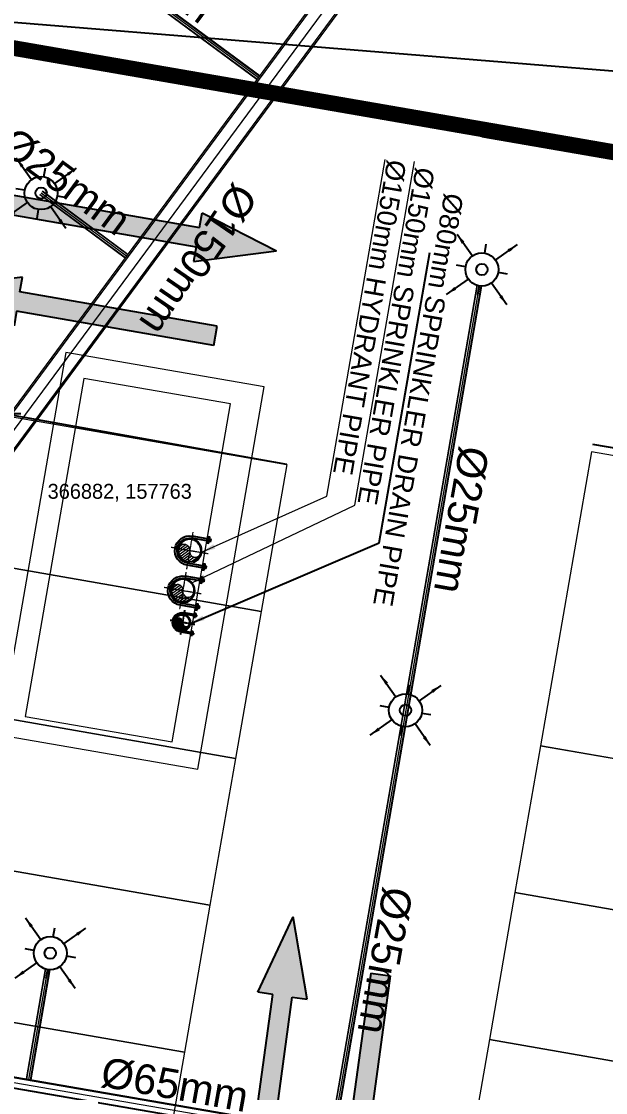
# Model space of a CAD drawing. Header units: inches. Extents: x 257070 to 799932, y -17980 to 269260.
# Drawn here: x 367074 to 370991, y 153209 to 160392 of the extents above; entities that cross this region are included whole.
import ezdxf

# ---------------------------------------------------------------- set-up
doc = ezdxf.new("R2010")
doc.units = ezdxf.units.IN
doc.header["$MEASUREMENT"] = 0
doc.linetypes.add('CENTER', pattern=[2, 1.25, -0.25, 0.25, -0.25])
for name, color, linetype, lineweight in [('0-AES-F-FIRE BOX', 1, 'Continuous', 15), ('0-AES-F-SPRINKLER PIPE', 10, 'Continuous', 15), ('Q--PARKING', 253, 'Continuous', 13)]:
    doc.layers.add(name, color=color, linetype=linetype, lineweight=lineweight)
doc.layers.add('0-AES-F-HYDRANT PIPE', color=7, linetype='Continuous', lineweight=15, true_color=0xf57247)
for name, color, linetype in [('0-AES-F-RETURN  PIPE', 3, 'Continuous'), ('0-AES-F-SPRINKLER', 10, 'Continuous'), ('0-AES-P-PIPE SUPPORT', 7, 'Continuous'), ('2 wheeler barrier', 170, 'Continuous'), ('basement1_AP$0$A-_ROAD----_E-_-', 2, 'Continuous'), ('DSP_MISCELANEOUS', 252, 'Continuous'), ('DSP_SLAB CO-ORDINATES', 160, 'Continuous')]:
    doc.layers.add(name, color=color, linetype=linetype)
doc.styles.get("Standard").update_dxf_attribs({"font": 'arial.ttf'})
doc.styles.add('TEXT style 175', font='GOTHIC.TTF')
doc.dimstyles.new('AES-PLUMBING', dxfattribs={"dimtxt": 100, "dimasz": 100, "dimexe": 0, "dimexo": 0, "dimgap": 0.01, "dimtad": 1, "dimdec": 0, "dimdsep": 46, "dimtxsty": 'Standard', "dimcen": 10, "dimclrd": 7, "dimclre": 7, "dimclrt": 7, "dimadec": 0, "dimazin": 0, "dimtfac": 1, "dimtdec": 0, "dimtmove": 0, "dimatfit": 3, "dimfxl": 1, "dimlwd": -1, "dimlwe": -1, "dimarcsym": 1})
doc.dimstyles.new('ISO-25', dxfattribs={"dimtxt": 2.5, "dimasz": 2.5, "dimexe": 1.25, "dimexo": 0.625, "dimtad": 1, "dimtxsty": 'Standard', "dimcen": 2.5, "dimadec": 0, "dimazin": 0, "dimtfac": 1, "dimtmove": 0, "dimatfit": 3, "dimfxl": 1, "dimarcsym": 0})

# ---------------------------------------------------------------- blocks, each defined once
blk = doc.blocks.new('*U213')
at = {"layer": 'DSP_SLAB CO-ORDINATES', "color": 206}
for p, q in [((0, -188), (0, 188)), ((-188, 0), (188, 0))]:
    blk.add_line(p, q, dxfattribs=at)
at = {"layer": 'DSP_SLAB CO-ORDINATES', "color": 206, "ltscale": 3.5}
blk.add_lwpolyline([(-105.5, 0.1), (0, 105.6), (105.5, 0.1), (0, -105.3), (-105.5, 0.1)], dxfattribs=at)
at = {"layer": 'DEFPOINTS', "style": 'TEXT style 175'}
blk.add_attdef('CORDINATE', (367.3, -572.5), '', height=100, dxfattribs=at)
at = {"layer": 'DSP_SLAB CO-ORDINATES', "color": 214, "style": 'TEXT style 175'}
blk.add_attdef('NO.', (-843.4, 62.8), '', height=500, rotation=270, dxfattribs=at)
blk = doc.blocks.new('basement1_AP$0$AR-DIR-A')
h = blk.add_hatch()
h.set_pattern_fill('ANSI31', color=8)
h.paths.add_polyline_path([(158.1, -457.7), (26.4, -457.7), (26.4, -1800), (-73.9, -1800), (92.3, -2334.7), (258.4, -1800), (158.1, -1800)])
at = {"layer": 'DSP_MISCELANEOUS', "color": 8}
for p, q in [((158.1, -457.7), (26.4, -457.7)), ((26.4, -457.7), (26.4, -1800)), ((158.1, -457.7), (158.1, -1800)), ((26.4, -1800), (-73.9, -1800)), ((-73.9, -1800), (92.3, -2334.7)), ((258.4, -1800), (92.3, -2334.7)), ((158.1, -1800), (258.4, -1800))]:
    blk.add_line(p, q, dxfattribs=at)
blk = doc.blocks.new('PIPE SUPPORT')
at = {"layer": '0-AES-P-PIPE SUPPORT'}
for points in [[(-174.8, 121.3), (-148.8, 121.3), (-148.8, 111.7), (-174.8, 111.7)], [(-174.6, 121.1), (-148.9, 121.1), (-148.9, 111.9), (-174.6, 111.9)], [(-55.9, 121.3), (-29.9, 121.3), (-29.9, 111.7), (-55.9, 111.7)], [(-55.7, 121.1), (-30, 121.1), (-30, 111.9), (-55.7, 111.9)]]:
    blk.add_lwpolyline(points, close=True, dxfattribs=at)
for points in [[(-174.6, 121.1), (-168.2, 118.8), (-161.8, 121.1), (-155.4, 118.8), (-148.9, 121.1)], [(-174.6, 121.1), (-148.9, 121.1)], [(-174.6, 111.9), (-174.6, 121.1)], [(-174.6, 111.9), (-168.2, 114.2), (-161.8, 111.9), (-155.4, 114.2), (-148.9, 111.9)], [(-168.2, 114.2), (-168.2, 118.8)], [(-166.5, 129.3), (-167, 128.3), (-166.5, 127.3), (-167, 126.4), (-166.5, 125.4), (-167, 124.4), (-166.5, 123.4), (-167, 122.5), (-166.5, 121.5)], [(-167, 128.3), (-156.8, 128.3)], [(-167, 126.4), (-156.8, 126.4)], [(-167, 124.4), (-156.8, 124.4)], [(-167, 122.5), (-156.8, 122.5)], [(-166.5, 121.5), (-166.6, 121.3)], [(-166.5, 129.3), (-157.3, 129.3)], [(-166.5, 127.3), (-157.3, 127.3)], [(-166.5, 125.4), (-157.3, 125.4)], [(-166.5, 123.4), (-157.3, 123.4)], [(-166.5, 121.5), (-157.3, 121.5)], [(-166.5, 111.7), (-166.5, 44.7)], [(-161.8, 111.9), (-161.8, 121.1)], [(-157.3, 129.3), (-156.8, 128.3), (-157.3, 127.3), (-156.8, 126.4), (-157.3, 125.4), (-156.8, 124.4), (-157.3, 123.4), (-156.8, 122.5), (-157.3, 121.5)], [(-157.3, 121.5), (-157.2, 121.3)], [(-157.3, 111.7), (-157.3, 44.7)], [(-155.4, 114.2), (-155.4, 118.8)], [(-55.7, 121.1), (-49.3, 118.8), (-42.9, 121.1), (-36.5, 118.8), (-30, 121.1)], [(-55.7, 111.9), (-49.3, 114.2), (-42.9, 111.9), (-36.5, 114.2), (-30, 111.9)], [(-49.3, 114.2), (-49.3, 118.8)], [(-47.3, 129.3), (-47.9, 128.3), (-47.3, 127.3), (-47.9, 126.4), (-47.3, 125.4), (-47.9, 124.4), (-47.3, 123.4), (-47.9, 122.5), (-47.3, 121.5)], [(-47.9, 128.3), (-37.7, 128.3)], [(-47.9, 126.4), (-37.7, 126.4)], [(-47.9, 124.4), (-37.7, 124.4)], [(-47.9, 122.5), (-37.7, 122.5)], [(-47.3, 121.5), (-47.5, 121.3)], [(-47.3, 129.3), (-38.2, 129.3)], [(-47.3, 129.3), (-38.2, 129.3)], [(-47.3, 127.3), (-38.2, 127.3)], [(-47.3, 125.4), (-38.2, 125.4)], [(-47.3, 123.4), (-38.2, 123.4)], [(-47.3, 121.5), (-38.2, 121.5)], [(-47.3, 111.7), (-47.3, 44.7)], [(-42.9, 111.9), (-42.9, 121.1)], [(-38.2, 129.3), (-37.7, 128.3), (-38.2, 127.3), (-37.7, 126.4), (-38.2, 125.4), (-37.7, 124.4), (-38.2, 123.4), (-37.7, 122.5), (-38.2, 121.5)], [(-38.2, 121.5), (-38.1, 121.3)], [(-38.2, 111.7), (-38.2, 44.7)], [(-36.5, 114.2), (-36.5, 118.8)]]:
    blk.add_lwpolyline(points, dxfattribs=at)
for radius, start, end in [(64.2, 180.0022, 269.9978), (55, 180.0022, 269.9978), (55, 270.0022, 359.9978), (64.2, 270.0022, 359.9978)]:
    blk.add_arc((-102.3, 44.7), radius, start, end, dxfattribs=at)
blk = doc.blocks.new('SOIL STACK DIA 100 mm')
h = blk.add_hatch()
h.set_pattern_fill('ANSI31', color=256, scale=3)
h.set_pattern_definition([(45, (-27850.841, 26658.129), (-6.735192, 6.735192), [])])
edge = h.paths.add_edge_path()
edge.add_arc((0, 0), 50, 270, 450)
edge.add_arc((0, 25), 25, 90, 270)
edge.add_arc((0, -25), 25, -90, 90, ccw=False)
blk.add_lwpolyline([(0, -50, 1), (0, 50, 1), (0, 0, -1), (0, -50, -1)], format="xyb")
at = {"linetype": 'CENTER', "ltscale": 2}
for points in [[(0, -84), (0, 84)], [(-84, 0), (84, 0)]]:
    blk.add_lwpolyline(points, dxfattribs=at)
for radius in [55, 50]:
    blk.add_circle((0, 0), radius)
at = {"layer": '0-AES-P-PIPE SUPPORT', "ltscale": 150, "xscale": 1.0267966073826, "yscale": 1.0267966073826, "zscale": 1.0267966073826, "rotation": 179.9992056182128}
blk.add_blockref('PIPE SUPPORT', (-105.1, 46.1), dxfattribs=at)
blk = doc.blocks.new('*U603')
at = {"layer": '0-AES-F-SPRINKLER'}
for p, q in [((171672.4, 56809.4), (171672.4, 56870.6)), ((171561.6, 56698.5), (171500.3, 56698.5)), ((171783.3, 56698.5), (171844.5, 56698.5)), ((171672.4, 56587.7), (171672.4, 56526.4))]:
    blk.add_line(p, q, dxfattribs=at)
for radius in [110.8, 37.8]:
    blk.add_circle((171672.4, 56698.5), radius, dxfattribs=at)
at = {"layer": '0-AES-F-SPRINKLER PIPE'}
for points, override in [([(171467.9, 56903), (171594, 56776.9)], {"dimasz": 70, "dimtad": 0, "dimfxl": 13, "dimarcsym": 1}), ([(171876.9, 56903), (171750.8, 56776.9)], {"dimasz": 70, "dimtad": 0, "dimfxl": 13, "dimarcsym": 1}), ([(171467.9, 56494), (171594, 56620.1)], {"dimasz": 70, "dimtad": 0, "dimfxl": 13, "dimarcsym": 1}), ([(171876.9, 56494), (171750.8, 56620.1)], {"dimasz": 70, "dimgap": 0.625, "dimtad": 0, "dimfxl": 13, "dimarcsym": 1})]:
    blk.add_leader(points, dimstyle='ISO-25', override=override, dxfattribs=at)

msp = doc.modelspace()

# ---------------------------------------------------------------- linework, layer by layer
at = {"layer": '0-AES-F-FIRE BOX', "color": 7, "ltscale": 1000, "elevation": 0}
for points in [[(368700.5, 157941.3), (367372.5, 158171.4), (366924.8, 155608.8), (368256.4, 155377.8), (368700.5, 157941.3)], [(368476.6, 157827.7), (367491.2, 157998.6), (367098.2, 155730.9), (368083.5, 155560.2), (368476.6, 157827.7)]]:
    msp.add_lwpolyline(points, dxfattribs=at)
at = {"layer": '0-AES-F-SPRINKLER PIPE', "ltscale": 1000}
for p, q in [((366227.6, 156717.5, 0), (376638.2, 170808.1, 0)), ((366235.7, 156711.6, 0), (376646.2, 170802.1, 0)), ((366296, 156667, 0), (376706.5, 170757.5, 0)), ((366356.3, 156622.4, 0), (376766.9, 170713, 0)), ((366364.4, 156616.5, 0), (376774.9, 170707, 0))]:
    msp.add_line(p, q, dxfattribs=at)
at = {"layer": '0-AES-F-SPRINKLER PIPE', "ltscale": 1000, "elevation": 0}
for points in [[(368653.8, 160001.3), (367099.9, 161149.3)], [(368655.6, 160003.7), (367101.7, 161151.8)], [(368663, 160013.8), (367109.1, 161161.8)], [(368670.4, 160023.8), (367116.6, 161171.9)], [(368672.2, 160026.2), (367118.4, 161174.3)], [(367788, 158829.4), (367214.4, 159253.2)], [(367769.6, 158804.5), (367196, 159228.3)], [(367771.4, 158806.9), (367197.8, 159230.7)], [(367778.8, 158817), (367205.2, 159240.7)], [(367786.2, 158827), (367212.6, 159250.8)], [(370127.2, 158623), (369146.1, 152943.8)], [(370130.1, 158622.1), (369149.1, 152943.3)], [(370142.3, 158619.3), (369161.4, 152941.2)], [(370154.7, 158617.8), (369173.7, 152939)], [(370157.7, 158617.7), (369176.6, 152938.5)], [(367233.2, 154038.3), (367105.7, 153300.2)], [(367236.1, 154037.4), (367108.6, 153299.7)], [(367248.3, 154034.6), (367121, 153297.6)], [(367260.7, 154033.2), (367133.3, 153295.4)], [(367263.7, 154033), (367136.2, 153294.9)]]:
    msp.add_lwpolyline(points, dxfattribs=at)
for points in [[(366164, 156553.1), (365864.6, 156148, 0.11684), (365845.9, 156104.1), (365416.6, 153618.9, 0.414214), (365500.9, 153499.3), (376434.1, 151610.5)], [(366168.8, 156549.6), (365869.5, 156144.4, 0.11684), (365851.8, 156103.1), (365422.5, 153617.9, 0.414214), (365502, 153505.2), (376435.2, 151616.4)], [(366195, 156530.3), (365895.6, 156125.1, 0.11684), (365883.8, 156097.5), (365454.5, 153612.3, 0.414214), (365507.5, 153537.2), (376440.7, 151648.5)], [(366221.1, 156510.9), (365921.7, 156105.8, 0.11684), (365915.9, 156092), (365486.5, 153606.8, 0.414214), (365513, 153569.2), (376446.2, 151680.5)], [(366225.9, 156507.4), (365926.6, 156102.2, 0.11684), (365921.8, 156091), (365492.4, 153605.8, 0.414214), (365514.1, 153575.2), (376447.3, 151686.4)]]:
    msp.add_lwpolyline(points, format="xyb", dxfattribs=at)
at = {"layer": '2 wheeler barrier', "color": 8, "const_width": 100, "elevation": 0}
msp.add_lwpolyline([(365721.4, 160441.4), (374987, 158835.6)], dxfattribs=at)
at = {"layer": 'basement1_AP$0$A-_ROAD----_E-_-', "color": 8, "elevation": 0}
msp.add_lwpolyline([(377145.5, 166013), (375775.9, 166124.3, 0.414214), (374698.1, 165208.7), (374256.7, 159797.4), (366332.8, 160441.8), (366711.3, 165078.8, 0.414214), (365795.6, 166156.6), (364752.1, 166241.5, 0.111543), (364315.8, 166179.5), (357575.6, 163617.9, 0.14303), (357307.2, 163415.1), (355010.5, 160326.1)], format="xyb", dxfattribs=at)
for points in [[(374978.5, 158786.4), (365712.9, 160392)], [(370160.8, 159621.3), (380708.8, 157793.4)], [(368852.5, 157420.5), (365806.7, 157966.4)], [(380243.1, 155962.7), (370905.8, 157554.6)]]:
    msp.add_lwpolyline(points, dxfattribs=at)
at = {"layer": 'Q--PARKING', "color": 8, "elevation": 0}
for points in [[(366710.6, 156778.3), (366882.1, 157763.5), (368852.5, 157420.5), (368681, 156435.3), (366710.6, 156778.3)], [(370554.4, 155534.9), (371539.5, 155363.5), (371882.5, 157333.9), (370897.3, 157505.3), (370554.4, 155534.9)], [(366539.2, 155793.1), (366710.6, 156778.3), (368681, 156435.3), (368509.5, 155450.2), (366539.2, 155793.1)], [(366367.7, 154807.9), (366539.2, 155793.1), (368509.5, 155450.2), (368338.1, 154465), (366367.7, 154807.9)], [(372353.3, 154206.8), (372524.7, 155192), (370554.4, 155534.9), (370382.9, 154549.7), (372353.3, 154206.8)], [(366196.2, 153822.7), (366367.7, 154807.9), (368338.1, 154465), (368166.6, 153479.8), (366196.2, 153822.7)], [(372181.8, 153221.6), (372353.3, 154206.8), (370382.9, 154549.7), (370211.4, 153564.6), (372181.8, 153221.6)], [(366024.8, 152837.5), (366196.2, 153822.7), (368166.6, 153479.8), (367995.2, 152494.6), (366024.8, 152837.5)], [(372010.4, 152236.4), (372181.8, 153221.6), (370211.4, 153564.6), (370040, 152579.4), (372010.4, 152236.4)]]:
    msp.add_lwpolyline(points, close=True, dxfattribs=at)

# ---------------------------------------------------------------- block references
at = {"layer": '0-AES-F-HYDRANT PIPE', "lineweight": -3, "extrusion": (1.38778e-17, -1.48495e-33, -1), "xscale": 1.5, "yscale": 1.5, "zscale": -1.5, "rotation": 279.8276027545368}
msp.add_blockref('SOIL STACK DIA 100 mm', (-368201.9, 156842.7, -32.1), dxfattribs=at)
at = {"layer": '0-AES-F-RETURN  PIPE', "lineweight": -3, "extrusion": (1.38778e-17, -1.48495e-33, -1), "zscale": -1, "rotation": 279.8276027545368}
msp.add_blockref('SOIL STACK DIA 100 mm', (-368153.3, 156361.4, -32.1), dxfattribs=at)
at = {"layer": '0-AES-F-SPRINKLER', "color": 7, "rotation": 80.16893049805947}
for p in [(393759.1, -19591.7, 0), (396715.1, -20103.9, 0), (396202.9, -23059.8, 0), (393821.1, -24688.6, 0)]:
    msp.add_blockref('*U603', p, dxfattribs=at)
at = {"layer": '0-AES-F-SPRINKLER PIPE', "lineweight": -3, "extrusion": (1.38778e-17, -1.48495e-33, -1), "xscale": 1.5, "yscale": 1.5, "zscale": -1.5, "rotation": 279.8276027545368}
msp.add_blockref('SOIL STACK DIA 100 mm', (-368155.3, 156574.2, -32.1), dxfattribs=at)
at = {"layer": 'DSP_MISCELANEOUS', "color": 8, "xscale": -1}
for p, rotation in [((366499, 159344.5, 0), 80.14691522982004), ((369634.6, 154442, 0), 352.2131781802299)]:
    msp.add_blockref('basement1_AP$0$AR-DIR-A', p, dxfattribs=dict(at, rotation=rotation))
at = {"layer": 'DSP_MISCELANEOUS', "color": 8}
for p, rotation in [((368842, 158296.5, 0), 260.1469152298201), ((368671.8, 152062.8, 0), 172.2131781802301)]:
    msp.add_blockref('basement1_AP$0$AR-DIR-A', p, dxfattribs=dict(at, rotation=rotation))
at = {"layer": 'DSP_SLAB CO-ORDINATES', "color": 8, "ltscale": 3.5}
msp.add_blockref('*U213', (366882.1, 157763.5, 0), dxfattribs=at).add_auto_attribs({'NO.': '125', 'CORDINATE': '366882, 157763'})

# ---------------------------------------------------------------- texts
at = {"layer": '0-AES-F-HYDRANT PIPE', "color": 7, "lineweight": -3, "insert": (369473.6, 158395.5, -4223), "char_height": 130, "width": 2390.824, "attachment_point": 2, "rotation": 260.17254}
msp.add_mtext('%%C150mm HYDRANT PIPE', dxfattribs=at)
at = {"layer": '0-AES-F-RETURN  PIPE', "color": 7, "lineweight": -3, "insert": (369799.2, 157843.2, 0), "char_height": 130, "width": 2797.098, "attachment_point": 2, "rotation": 260.17254}
msp.add_mtext('%%C80mm SPRINKLER DRAIN PIPE', dxfattribs=at)
at = {"layer": '0-AES-F-SPRINKLER PIPE', "color": 7, "linetype": 'Continuous', "lineweight": -3, "ltscale": 0.9, "char_height": 200, "width": 685.774, "attachment_point": 2}
for s, insert, rotation in [('%%C25mm', (367989.9, 160823.7, 0), 323.54183), ('%%C25mm', (367431, 159401.8, 0), 323.54183), ('%%C150mm', (368343.6, 158737.4, 0), 235.58695), ('%%C25mm', (370123.8, 157030.7, 0), 259.78256), ('%%C25mm', (369611.6, 154074.8, 0), 259.78256), ('%%C65mm', (368120.2, 153361.9, 0), 349.87835)]:
    msp.add_mtext(s, dxfattribs=dict(at, insert=insert, rotation=rotation))
at = {"layer": '0-AES-F-SPRINKLER PIPE', "color": 7, "lineweight": -3, "insert": (369650.7, 158269.9, 0), "char_height": 130, "width": 2588.919, "attachment_point": 2, "rotation": 260.17254}
msp.add_mtext('%%C150mm SPRINKLER PIPE', dxfattribs=at)

# ---------------------------------------------------------------- leaders
at = {"layer": '0-AES-F-HYDRANT PIPE', "color": 7, "lineweight": -3}
msp.add_leader([(368275.8, 156829.9, 0), (369121.2, 157208.8, 0), (369512.4, 159467, 0)], dimstyle='AES-PLUMBING', override={"dimgap": 25, "dimtad": 0}, dxfattribs=at)
at = {"layer": '0-AES-F-RETURN  PIPE', "color": 7, "lineweight": -3}
msp.add_leader([(368202.6, 156352.8, 4223), (369472.4, 156895.3, 4223), (369812.1, 158842.9, 4223)], dimstyle='AES-PLUMBING', override={"dimgap": 25, "dimtad": 0}, dxfattribs=at)
at = {"layer": '0-AES-F-SPRINKLER PIPE', "color": 7, "lineweight": -3}
msp.add_leader([(368210.9, 156624.5, 4223), (369309.4, 157147.5, 4223), (369708.7, 159452.5, 4223)], dimstyle='AES-PLUMBING', override={"dimasz": 100, "dimgap": 25, "dimtad": 0}, dxfattribs=at)

doc.saveas('drawing.dxf')
